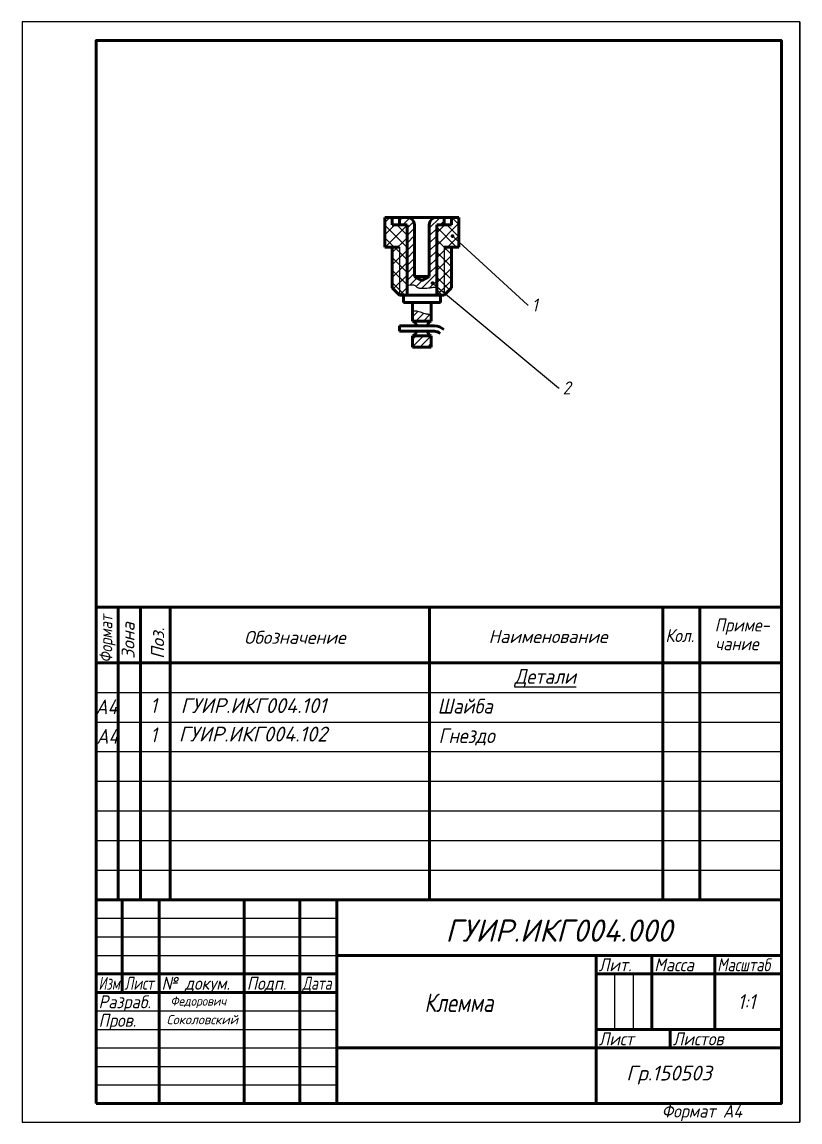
# Model space of a CAD drawing. Header units: millimetres. Extents: x 0 to 636, y 0 to 313.
# Drawn here: x 0 to 210, y 0 to 297 of the extents above; entities that cross this region are included whole.
import ezdxf
from ezdxf import colors
from ezdxf.entities.mleader import LeaderData, LeaderLine
from ezdxf.math import Vec2, Vec3

# ---------------------------------------------------------------- set-up
doc = ezdxf.new("R2010")
doc.units = ezdxf.units.MM
doc.header["$LTSCALE"] = 0.5
doc.layers.get('Defpoints').update_dxf_attribs({"color": 5})
doc.styles.get("Standard").update_dxf_attribs({"font": 'isocpeui.ttf', "width": 0.9})
doc.styles.add('стиль1', font='times.ttf')

# ---------------------------------------------------------------- blocks, each defined once
blk = doc.blocks.new('_Dot')
at = {"color": 0, "linetype": 'ByBlock', "lineweight": -2}
blk.add_line((-0.5, 0), (-1, 0), dxfattribs=at)
at = {"color": 0, "linetype": 'ByBlock', "const_width": 0.5}
blk.add_lwpolyline([(-0.25, 0, 1), (0.25, 0, 1)], format="xyb", close=True, dxfattribs=at)

msp = doc.modelspace()

# ---------------------------------------------------------------- hatches: boundary and pattern name
at = {"lineweight": -3}
h = msp.add_hatch(dxfattribs=at)
h.set_pattern_fill('ANSI37', scale=0.75, style=0)
h.set_pattern_definition([(45, (-160.058, -11.7582), (-1.683798, 1.683798), []), (135, (-160.058, -11.7582), (-1.683798, -1.683798), [])])
h.paths.add_polyline_path([(103.94, 242.24), (99.94, 242.24), (99.94, 244.24), (97.94, 244.24), (97.94, 236.24), (101.94, 236.24), (101.94, 223.24), (103.94, 223.24), (103.94, 228.26)])
h.paths.add_polyline_path([(117.94, 244.24), (115.94, 244.24), (115.94, 242.24), (111.94, 242.24), (111.94, 228.26), (111.94, 223.24), (113.94, 223.24), (113.94, 236.24), (117.94, 236.24)])
h.paths.add_polyline_path([(115.94, 236.24), (113.94, 236.24), (113.94, 223.24), (115.94, 225.24)], flags=16)
h.paths.add_polyline_path([(101.94, 236.24), (99.94, 236.24), (99.94, 225.24), (101.94, 223.24)])
h = msp.add_hatch(dxfattribs=at)
h.set_pattern_fill('ANSI31', scale=0.45, style=0)
h.set_pattern_definition([(45, (35.1693, -13.3087), (-1.010279, 1.010279), [])])
h.paths.add_polyline_path([(111.94, 242.24), (113.94, 242.24), (113.94, 244.24), (111.94, 244.24, 0.414214), (109.94, 242.24), (109.94, 228.24), (107.94, 227.24), (107.94, 225.15, 0.141099), (111.05, 225.55, -0.114144), (111.94, 225.65), (111.94, 228.26)])
h.paths.add_polyline_path([(105.94, 242.24, 0.414214), (103.94, 244.24), (101.94, 244.24), (101.94, 242.24), (103.94, 242.24), (103.94, 228.26), (103.94, 225.95, -0.131383), (106.86, 225.42, 0.049235), (107.94, 225.15), (107.94, 227.24), (105.94, 228.24)])
h = msp.add_hatch(dxfattribs=at)
h.set_pattern_fill('ANSI31', scale=0.45, style=0)
h.set_pattern_definition([(45, (-160.058, -11.7582), (-1.010279, 1.010279), [])])
edge = h.paths.add_edge_path()
edge.add_spline(control_points=[(110.44, 218.08), (110.23, 218.1), (109.87, 218.12), (109.29, 218.16), (108.64, 218.25), (108.19, 218.44), (107.94, 218.55)], knot_values=[2.799718, 2.799718, 2.799718, 2.799718, 3.434153, 3.894618, 4.546018, 5.366155, 5.366155, 5.366155, 5.366155], degree=3, periodic=0)
edge.add_line((107.94, 218.55), (107.94, 216.24))
edge.add_line((107.94, 216.24), (110.44, 216.24))
edge.add_line((110.44, 216.24), (110.44, 218.08))
edge = h.paths.add_edge_path()
edge.add_spline(control_points=[(107.94, 218.55), (107.79, 218.61), (107.2, 218.87), (106.34, 219.09), (105.66, 218.94), (105.44, 218.87)], knot_values=[0.226649, 0.226649, 0.226649, 0.226649, 0.729044, 2.120614, 2.799718, 2.799718, 2.799718, 2.799718], degree=3, periodic=0)
edge.add_line((105.44, 218.87), (105.44, 216.24))
edge.add_line((105.44, 216.24), (107.94, 216.24))
edge.add_line((107.94, 216.24), (107.94, 218.55))
h.paths.add_polyline_path([(107.94, 212.24), (105.44, 212.24), (105.44, 209.24), (107.94, 209.24)])
h.paths.add_polyline_path([(110.44, 212.24), (107.94, 212.24), (107.94, 209.24), (110.44, 209.24)])

# ---------------------------------------------------------------- linework, layer by layer
msp.add_line((210, 297), (210, 0))
at = {"color": 7, "lineweight": 60}
for p, q in [((97.94, 244.24), (97.94, 236.24)), ((107.94, 244.24), (97.94, 244.24)), ((99.94, 244.24), (99.94, 242.24)), ((101.94, 244.24), (101.94, 242.24)), ((107.94, 244.24), (117.94, 244.24)), ((111.94, 244.24), (109.94, 244.24)), ((113.94, 244.24), (111.94, 244.24)), ((115.94, 244.24), (113.94, 244.24)), ((113.94, 244.24), (113.94, 242.24)), ((117.94, 244.24), (115.94, 244.24)), ((115.94, 244.24), (115.94, 242.24)), ((115.94, 244.24), (115.94, 242.24)), ((117.94, 244.24), (117.94, 236.24)), ((99.94, 242.24), (103.94, 242.24)), ((103.94, 242.24), (103.94, 228.26)), ((105.94, 242.24), (105.94, 228.24)), ((109.94, 242.24), (109.94, 228.24)), ((111.94, 242.24), (111.94, 228.26)), ((115.94, 242.24), (111.94, 242.24)), ((97.94, 236.24), (101.94, 236.24)), ((99.94, 225.24), (99.94, 236.24)), ((113.94, 236.24), (117.94, 236.24)), ((115.94, 225.24), (115.94, 236.24)), ((103.94, 228.26), (103.94, 223.24)), ((107.94, 228.24), (105.94, 228.24)), ((105.94, 228.24), (107.94, 227.24)), ((107.94, 228.24), (109.94, 228.24)), ((109.94, 228.24), (107.94, 227.24)), ((111.94, 228.26), (111.94, 223.24)), ((99.94, 225.24), (101.94, 223.24)), ((101.94, 223.24), (107.94, 223.24)), ((102.94, 221.24), (102.94, 223.24)), ((113.94, 223.24), (107.94, 223.24)), ((112.94, 221.24), (112.94, 223.24)), ((115.94, 225.24), (113.94, 223.24)), ((107.94, 221.24), (102.94, 221.24)), ((103.94, 221.24), (107.94, 221.24)), ((105.44, 221.24), (105.44, 216.24)), ((107.94, 221.24), (105.44, 221.24)), ((111.94, 221.24), (107.94, 221.24)), ((107.94, 221.24), (110.44, 221.24)), ((107.94, 221.24), (110.44, 221.24)), ((107.94, 221.24), (112.94, 221.24)), ((110.44, 221.24), (110.44, 216.24)), ((101.94, 214.99), (111.36, 214.99)), ((101.94, 214.99), (101.94, 213.49)), ((105.44, 216.24), (107.94, 216.24)), ((110.44, 216.24), (107.94, 216.24)), ((101.94, 213.49), (111.33, 213.49)), ((105.44, 212.24), (107.94, 212.24)), ((105.44, 212.24), (105.44, 209.24)), ((110.44, 212.24), (107.94, 212.24)), ((110.44, 212.24), (110.44, 209.24)), ((105.44, 209.24), (107.94, 209.24)), ((110.44, 209.24), (107.94, 209.24))]:
    msp.add_line(p, q, dxfattribs=at)
at = {"color": 7, "lineweight": -3}
for p, q in [((101.94, 236.24), (101.94, 223.24)), ((113.94, 236.24), (113.94, 223.24))]:
    msp.add_line(p, q, dxfattribs=at)
at = {"color": 7, "linetype": 'Continuous'}
for p, q in [((20, 139), (20, 124)), ((40, 139), (110, 139)), ((173, 139), (183, 139)), ((155, 45), (155, 40))]:
    msp.add_line(p, q, dxfattribs=at)
at = {"color": 7, "linetype": 'Continuous', "lineweight": 60}
for p, q in [((26, 139), (26, 60)), ((32, 60), (32, 139)), ((40, 139), (40, 60)), ((110, 139), (110, 60)), ((173, 60), (173, 139)), ((183, 139), (183, 60)), ((20, 124), (205, 124)), ((205, 60), (20, 60)), ((20, 5), (20, 60)), ((27, 60), (27, 35)), ((37, 5), (37, 60)), ((60, 60), (60, 5)), ((75, 5), (75, 60)), ((85, 60), (85, 5)), ((85, 45), (205, 45)), ((155, 5), (155, 45)), ((170, 45), (170, 25)), ((187, 25), (187, 45)), ((20, 40), (85, 40)), ((155, 40), (205, 40)), ((20, 35), (85, 35)), ((155, 25), (205, 25)), ((175, 20), (175, 25)), ((85, 20), (205, 20))]:
    msp.add_line(p, q, dxfattribs=at)
at = {"color": 7, "linetype": 'Continuous', "lineweight": -3}
for p, q in [((20, 116), (205, 116)), ((20, 108), (205, 108)), ((20, 100), (205, 100)), ((20, 92), (205, 92)), ((20, 84), (205, 84)), ((20, 76), (205, 76)), ((20, 68), (205, 68)), ((20, 55), (85, 55)), ((20, 50), (85, 50)), ((20, 45), (85, 45)), ((160, 25), (160, 40)), ((165, 40), (165, 25)), ((20, 30), (85, 30)), ((20, 25), (85, 25)), ((20, 20), (85, 20)), ((20, 15), (85, 15)), ((20, 10), (85, 10))]:
    msp.add_line(p, q, dxfattribs=at)
at = {"color": 7, "linetype": 'Continuous', "lineweight": 60}
msp.add_lwpolyline([(20, 5), (205, 5), (205, 292), (20, 292)], close=True, dxfattribs=at)
msp.add_lwpolyline([(205, 60), (205, 139), (20, 139), (20, 60)], dxfattribs=at)
at = {"color": 7, "lineweight": 60}
for centre, radius, start, end in [((103.94, 242.24), 2, 0, 90), ((111.94, 242.24), 2, 90, 180), ((111.27, 211.27), 3.73, 45.5268, 88.6774), ((111.27, 211.27), 2.23, 45.5268, 88.6774)]:
    msp.add_arc(centre, radius, start, end, dxfattribs=at)
at = {"color": 7, "lineweight": 60, "extrusion": (0, 0, -1)}
for major_axis, ratio, start_param, end_param in [((-0.07, 2), 0.557822, 0.065864, 1.207337), ((0.07, 2), 0.557823, 1.934255, 3.075727)]:
    msp.add_ellipse((105.44, 214.24), major_axis=major_axis, ratio=ratio, start_param=start_param, end_param=end_param, dxfattribs=at)
at = {"color": 7, "lineweight": 60}
for major_axis, ratio, start_param, end_param in [((0.07, 2), 0.557822, 0.065864, 1.207337), ((-0.07, 2), 0.557823, 1.934255, 3.075727)]:
    msp.add_ellipse((110.44, 214.24), major_axis=major_axis, ratio=ratio, start_param=start_param, end_param=end_param, dxfattribs=at)
at = {"color": 7, "lineweight": -3}
for points in [[(103.81, 225.92), (105.11, 226.02), (106.12, 225.87), (106.57, 225.43), (107.33, 225.16), (108.38, 225.12), (110.13, 225.24), (111.26, 225.42), (112.02, 225.4)], [(105.22, 218.81), (106.11, 219), (107.47, 218.74), (108.71, 218.27), (109.35, 218.16), (109.81, 218.13), (110.63, 218.07)]]:
    msp.add_spline(points, degree=3, dxfattribs=at)
at = {"layer": 'Defpoints'}
msp.add_lwpolyline([(0, 0), (210, 0), (210, 297), (0, 297)], close=True, dxfattribs=at)

# ---------------------------------------------------------------- texts
at = {"color": 7, "linetype": 'Continuous', "width": 0.8}
msp.add_text('Формат', height=3.5, rotation=90, dxfattribs=at).set_placement((24.38, 124))
at = {"color": 7, "linetype": 'Continuous'}
for s, p in [('Зона', (30.38, 125.04)), ('Поз.', (38.38, 125.04))]:
    msp.add_text(s, height=3.5, rotation=90, dxfattribs=at).set_placement(p)
at = {"color": 7, "linetype": 'Continuous', "width": 0.9}
for s, p in [('Приме-', (186.98, 132.44)), ('Кол.', (173.67, 129.59)), ('чание', (187.11, 127.38))]:
    msp.add_text(s, height=3.5, dxfattribs=at).set_placement(p)
at = {"color": 7, "linetype": 'Continuous'}
for s, p in [('Обозначение', (59.96, 129.1)), ('Наименование', (125.95, 129.33))]:
    msp.add_text(s, height=3.5, dxfattribs=at).set_placement(p)
at = {"color": 7, "linetype": 'Continuous', "lineweight": -3}
for s, width, p in [('Лит.', 0.9, (155.67, 40.7)), ('Масса', 0.9, (170.67, 40.7)), ('Масштаб', 0.8, (187.67, 40.7)), ('Изм.', 0.7, (20.67, 35.7)), ('Лист', 0.75, (27.67, 35.7)), ('№ докум.', 0.9, (37.67, 35.7)), ('Подп.', 0.9, (60.67, 35.7)), ('Дата', 0.75, (75.67, 35.7)), ('Разраб.', 0.9, (20.67, 30.7)), ('Пров.', 0.9, (20.67, 25.7)), ('Лист', 0.9, (155.67, 20.7)), ('Листов', 0.9, (175.67, 20.7))]:
    msp.add_text(s, height=3.5, dxfattribs=dict(at, width=width)).set_placement(p)
at = {"color": 7, "lineweight": -3, "width": 0.8}
msp.add_text('Клемма', height=5, dxfattribs=at).set_placement((108.63, 29.7))
at = {"color": 7, "linetype": 'Continuous', "lineweight": 70, "width": 0.9}
msp.add_text('Формат А4', height=3.5, dxfattribs=at).set_placement((172.66, 1.2))
at = {"attachment_point": 1}
for s, width, gutter_width, insert, char_height in [('\\pxqc;{\\LДетали}', 63, 50, (109.74, 122.32), 4), ('А4', 6.0339, 50, (19.86, 114.1), 4), ('1', 8.0145, 50, (34.64, 114.45), 4), ('{\\H0.4x;\\W1;ГУИР.ИКГ004.101}', 69.9253, 50, (42.82, 114.43), 10), ('Шайба', 63, 50, (112.2, 114.29), 4), ('А4', 6.0339, 50, (20.1, 106.12), 4), ('1', 8.0145, 50, (34.64, 106.53), 4), ('{\\H0.4x;\\W1;ГУИР.ИКГ004.102}', 69.9253, 50, (42.31, 106.73), 10), ('Гнездо', 63, 50, (112.44, 106.31), 4), ('Федорович', 19.9584, 20, (40.05, 33.9), 2.5), ('1:1', 18, 50, (193.19, 34.5), 4)]:
    msp.add_mtext_dynamic_manual_height_columns(s, width=width, gutter_width=gutter_width, heights=[0], dxfattribs=dict(at, insert=insert, char_height=char_height))
at = {"style": 'стиль1'}
for s, width, heights, insert, char_height, attachment_point in [('{\\fISOCPEUR|b1|i1|c204|p34;ГУИР.ИКГ004.000 }', 119.7229, [14.25], (144.9, 54.68), 6, 2), ('{\\fISOCPEUR|b0|i1|c204|p34;Соколовский}', 23, [0], (39.01, 28.89), 2.5, 1), ('{\\fISOCPEUR|b0|i1|c204|p34;Гр.150503}', 50, [27.22], (163.09, 15.2), 4, 1)]:
    msp.add_mtext_dynamic_manual_height_columns(s, width=width, gutter_width=20, heights=heights, dxfattribs=dict(at, insert=insert, char_height=char_height, attachment_point=attachment_point))

# ---------------------------------------------------------------- leaders
ml = msp.add_multileader_mtext('Standard')
ml.set_content('1', color=256)
ml.set_leader_properties()
ml.set_arrow_properties(name='DOT')
ml.build(insert=Vec2(0, 0))
ml.multileader.update_dxf_attribs({"text_right_attachment_type": 6, "dogleg_length": 0.36, "arrow_head_size": 1})
ctx = ml.context
ctx.base_point, ctx.char_height, ctx.arrow_head_size, ctx.landing_gap_size, ctx.plane_origin = Vec3(136.64, 220.6), 3.5, 1, 1, Vec3(116.2, 239.2)
ctx.right_attachment = 6
notes = []
notes.append((ctx, [(0, (1, 1, 0), (136.46, 220.6), (1, 0), 0.18, [(0, [(116.2, 239.2)], 0, [])])]))
ctx.mtext.insert, ctx.mtext.flow_direction = Vec3(137.64, 222.35), 5
ml = msp.add_multileader_mtext('Standard')
ml.set_content('2', color=256)
ml.set_leader_properties()
ml.set_arrow_properties(name='DOT')
ml.build(insert=Vec2(0, 0))
ml.multileader.update_dxf_attribs({"text_right_attachment_type": 6, "dogleg_length": 0.36, "arrow_head_size": 1})
ctx = ml.context
ctx.base_point, ctx.char_height, ctx.arrow_head_size, ctx.landing_gap_size, ctx.plane_origin = Vec3(144.96, 198.21), 3.5, 1, 1, Vec3(110.81, 226.5)
ctx.right_attachment = 6
notes.append((ctx, [(0, (1, 1, 0), (144.78, 198.21), (1, 0), 0.18, [(0, [(110.81, 226.5)], 0, [])])]))
ctx.mtext.insert, ctx.mtext.flow_direction = Vec3(145.96, 199.96), 5
for ctx, leaders in notes:
    for number, flags, end, landing, length, lines in leaders:
        leader = LeaderData()
        leader.index, (leader.has_last_leader_line, leader.has_dogleg_vector, leader.attachment_direction) = number, flags
        leader.last_leader_point, leader.dogleg_vector, leader.dogleg_length = Vec3(end), Vec3(landing), length
        for number, points, colour, breaks in lines:
            line = LeaderLine()
            line.index, line.vertices, line.color, line.breaks = number, Vec3.list(points), colors.encode_raw_color(colour), breaks
            leader.lines.append(line)
        ctx.leaders.append(leader)

doc.saveas('drawing.dxf')
